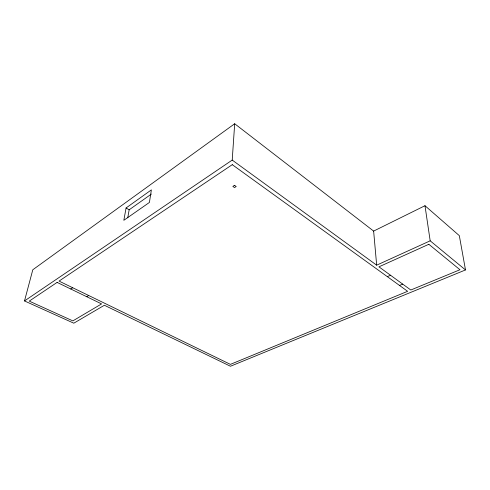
<?xml version="1.0" encoding="UTF-8"?>
<svg xmlns="http://www.w3.org/2000/svg" width="490" height="490" viewBox="0 0 490 490"><rect width="100%" height="100%" fill="white"/><g stroke="black" fill="none" stroke-linecap="round" stroke-linejoin="round"><path stroke-width="0.73" d="M24.5 300.94L232.217 160.083L234.692 123.749L373.631 231.09L376.669 265.17L430.183 240.823L465.5 269.941L230.453 366.251L104.376 305.264L73.806 323.192L24.5 300.94L32.799 269.769L234.692 123.749M127.749 217.781L129.164 209.806L151.404 194.046M126.077 207.962L123.835 220.304L149.407 202.45L151.373 189.881L126.077 207.962L129.164 209.806M70.744 288.99L72.692 287.728M86.718 296.72L88.684 295.501M373.631 231.09L424.983 205.714L459.32 235.647L465.5 269.941M387.333 276.648L390.524 275.251M399.509 285.443L402.688 284.102M232.217 160.083L376.669 265.17M424.983 205.714L430.183 240.823M57.11 282.393L29.241 301.123L72.863 320.889L101.583 303.91L57.11 282.393M232.272 164.671L59.039 281.095L230.41 364.37L407.637 291.311L232.272 164.671M234.514 185.324L232.854 186.396L234.532 187.566L236.192 186.5L234.514 185.324M428.824 244.283L378.942 266.829L410.804 290.007L459.963 269.745L428.824 244.283"/></g></svg>
